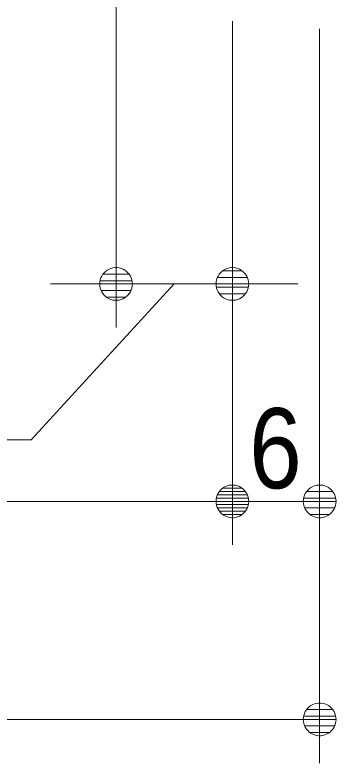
# Model space of a CAD drawing. Units: millimetres, scale not verified. Extents: x -4547 to 4547, y -2284 to 2284.
# Drawn here: x -1710.4 to -1600, y 727 to 984.3 of the extents above; entities that cross this region are included whole.
import ezdxf
from ezdxf.enums import TextEntityAlignment as Align

# ---------------------------------------------------------------- set-up
doc = ezdxf.new("R2010")
doc.units = ezdxf.units.MM
doc.header["$LTSCALE"] = 20
for name, color, linetype, lineweight in [('0-1_2寸法-2', 7, 'Continuous', 9), ('0-2_0', 7, 'Continuous', 9), ('0-4_2寸法-1', 7, 'Continuous', 9)]:
    doc.layers.add(name, color=color, linetype=linetype, lineweight=lineweight)
doc.styles.add('ＭＳ Ｐゴシック', font='')
doc.styles.get('ＭＳ Ｐゴシック').set_extended_font_data('MS PGothic')

# ---------------------------------------------------------------- blocks, each defined once
blk = doc.blocks.new('_Dot')
at = {"layer": '0-2_0'}
for p, q in [((7.99, 6), (-7.99, 6)), ((-10, 0), (-20, 0)), ((9.78, 2), (-9.78, 2)), ((9.16, -3.98), (-9.16, -3.98)), ((6, -7.98), (-6, -7.98))]:
    blk.add_line(p, q, dxfattribs=at)
for points in [[(10, 0), (9.92, 1.25), (9.69, 2.49), (9.3, 3.68), (8.76, 4.82), (8.09, 5.88), (7.29, 6.85), (6.37, 7.71), (5.36, 8.44), (4.26, 9.05), (3.09, 9.51), (1.87, 9.82), (0.63, 9.98), (-0.63, 9.98), (-1.87, 9.82), (-3.09, 9.51), (-4.26, 9.05), (-5.36, 8.44), (-6.37, 7.71), (-7.29, 6.85), (-8.09, 5.88), (-8.76, 4.82), (-9.3, 3.68), (-9.69, 2.49), (-9.92, 1.25), (-10, 0), (0, 0)], [(-10, 0), (-9.92, -1.25), (-9.69, -2.49), (-9.3, -3.68), (-8.76, -4.82), (-8.09, -5.88), (-7.29, -6.85), (-6.37, -7.71), (-5.36, -8.44), (-4.26, -9.05), (-3.09, -9.51), (-1.87, -9.82), (-0.63, -9.98), (0.63, -9.98), (1.87, -9.82), (3.09, -9.51), (4.26, -9.05), (5.36, -8.44), (6.37, -7.71), (7.29, -6.85), (8.09, -5.88), (8.76, -4.82), (9.3, -3.68), (9.69, -2.49), (9.92, -1.25), (10, 0), (0, 0)]]:
    blk.add_lwpolyline(points, close=True, dxfattribs=at)

msp = doc.modelspace()

# ---------------------------------------------------------------- linework, layer by layer
at = {"layer": '0-1_2寸法-2'}
for p, q in [((-1675.63, 1082.19), (-1675.63, 876.77)), ((-1635.63, 982.19), (-1635.63, 876.77)), ((-1686.88, 891.77), (-1698.14, 891.77)), ((-1675.63, 891.77), (-1635.63, 891.77)), ((-1624.37, 891.77), (-1613.11, 891.77))]:
    msp.add_line(p, q, dxfattribs=at)
msp.add_lwpolyline([(-1971.34, 838.18), (-1704.84, 838.18), (-1655.63, 891.77)], dxfattribs=at)
at = {"layer": '0-4_2寸法-1'}
for p, q in [((-1635.63, 979.5), (-1635.63, 802)), ((-1605.63, 979.5), (-1605.63, 802)), ((-1635.63, 876.77), (-1635.63, 802)), ((-1646.88, 817), (-3426.87, 817)), ((-1624.37, 817), (-1616.88, 817)), ((-1605.63, 802), (-1605.63, 727)), ((-1616.88, 742), (-3456.87, 742))]:
    msp.add_line(p, q, dxfattribs=at)

# ---------------------------------------------------------------- block references
at = {"layer": '0-1_2寸法-2', "xscale": 0.5627563, "yscale": 0.5627563}
msp.add_blockref('_Dot', (-1675.63, 891.77), dxfattribs=at)
at = {"layer": '0-1_2寸法-2', "xscale": 0.5627563, "yscale": 0.5627563, "rotation": 180}
msp.add_blockref('_Dot', (-1635.63, 891.77), dxfattribs=at)
at = {"layer": '0-4_2寸法-1', "xscale": 0.5627563, "yscale": 0.5627563}
for p in [(-1635.63, 817), (-1605.63, 817), (-1605.63, 742)]:
    msp.add_blockref('_Dot', p, dxfattribs=at)
at = {"layer": '0-4_2寸法-1', "xscale": 0.5627563, "yscale": 0.5627563, "rotation": 180}
msp.add_blockref('_Dot', (-1635.63, 817), dxfattribs=at)

# ---------------------------------------------------------------- texts
at = {"layer": '0-4_2寸法-1', "style": 'ＭＳ Ｐゴシック', "width": 0.9}
msp.add_text('6', height=27.57, dxfattribs=at).set_placement((-1629.85, 813.21), align=Align.BOTTOM_LEFT)

doc.saveas('drawing.dxf')
